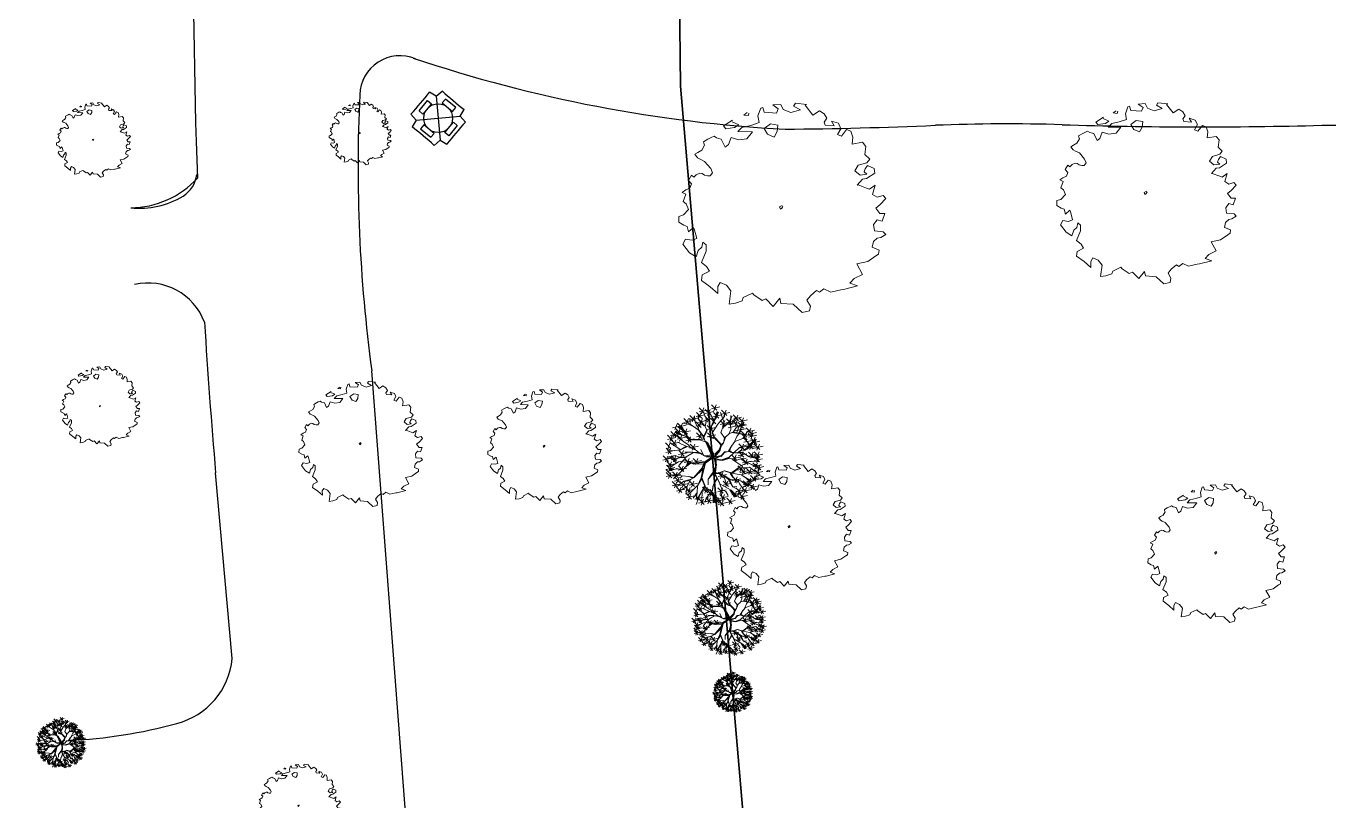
# Model space of a CAD drawing. Extents: x 2080 to 102394, y 2071 to 93424.
# Drawn here: x 83819 to 85310, y 77948 to 78835 of the extents above; entities that cross this region are included whole.
import ezdxf

# ---------------------------------------------------------------- set-up
doc = ezdxf.new("R2010")
doc.units = 0
doc.header["$LTSCALE"] = 20
doc.header["$MEASUREMENT"] = 0
for name, color, linetype, lineweight in [('division', 13, 'Continuous', 18), ('Mango tree', 96, 'Continuous', 5), ('NEEM TREE', 84, 'Continuous', 5), ('sappotta', 114, 'Continuous', 5), ('tree', 60, 'Continuous', 0)]:
    doc.layers.add(name, color=color, linetype=linetype, lineweight=lineweight)
doc.layers.add('ELEC', color=11, linetype='Continuous')
doc.layers.add('road', color=2, linetype='Continuous')

# ---------------------------------------------------------------- blocks, each defined once
blk = doc.blocks.new('NEEM')
at = {"layer": 'sappotta', "linetype": 'Continuous'}
for p, q in [((0.003, 1.132), (-0.083, 1.127)), ((-0.083, 1.127), (-0.023, 1.083)), ((0.03, 1.077), (0.003, 1.132)), ((0.162, 1.144), (0.142, 1.112)), ((0.283, 1.13), (0.162, 1.144)), ((0.267, 1.123), (0.283, 1.13)), ((-0.359, 1.043), (-0.396, 1.016)), ((-0.396, 1.016), (-0.345, 1.011)), ((-0.345, 1.011), (-0.34, 1.039)), ((-0.213, 1.092), (-0.242, 1.007)), ((-0.242, 1.007), (-0.23, 0.935)), ((-0.191, 1.099), (-0.213, 1.092)), ((-0.177, 1.048), (-0.191, 1.099)), ((-0.043, 1.039), (-0.177, 1.048)), ((-0.023, 1.083), (-0.043, 1.039)), ((0.114, 1.043), (0.03, 1.077)), ((0.216, 1.072), (0.114, 1.043)), ((0.142, 1.112), (0.216, 1.072)), ((0.351, 1.016), (0.267, 1.123)), ((0.421, 1.063), (0.351, 1.016)), ((0.473, 1.03), (0.421, 1.063)), ((0.501, 0.982), (0.473, 1.03)), ((-0.517, 0.963), (-0.614, 0.901)), ((-0.614, 0.901), (-0.589, 0.87)), ((-0.589, 0.87), (-0.494, 0.884)), ((-0.521, 0.945), (-0.521, 0.945)), ((-0.449, 0.913), (-0.521, 0.945)), ((-0.494, 0.884), (-0.449, 0.913)), ((-0.415, 0.884), (-0.459, 0.839)), ((-0.32, 0.906), (-0.415, 0.884)), ((-0.23, 0.935), (-0.32, 0.906)), ((-0.108, 0.922), (-0.177, 0.872)), ((-0.177, 0.872), (-0.139, 0.809)), ((-0.027, 0.908), (-0.108, 0.922)), ((-0.034, 0.839), (-0.027, 0.908)), ((0.472, 0.942), (0.501, 0.982)), ((0.483, 0.908), (0.472, 0.942)), ((0.581, 0.9), (0.483, 0.908)), ((0.551, 0.95), (0.581, 0.9)), ((0.627, 0.928), (0.551, 0.95)), ((0.616, 0.806), (0.654, 0.87)), ((0.654, 0.87), (0.627, 0.928)), ((0.715, 0.86), (0.66, 0.788)), ((0.762, 0.844), (0.715, 0.86)), ((-0.783, 0.757), (-0.83, 0.729)), ((-0.83, 0.729), (-0.826, 0.714)), ((-0.826, 0.714), (-0.818, 0.692)), ((-0.749, 0.774), (-0.783, 0.757)), ((-0.717, 0.789), (-0.749, 0.774)), ((-0.689, 0.772), (-0.717, 0.789)), ((-0.638, 0.758), (-0.689, 0.772)), ((-0.598, 0.672), (-0.638, 0.758)), ((-0.533, 0.776), (-0.562, 0.699)), ((-0.452, 0.75), (-0.533, 0.776)), ((-0.459, 0.839), (-0.303, 0.837)), ((-0.361, 0.762), (-0.452, 0.75)), ((-0.303, 0.837), (-0.361, 0.762)), ((-0.139, 0.809), (-0.067, 0.78)), ((-0.067, 0.78), (-0.034, 0.839)), ((0.66, 0.788), (0.616, 0.806)), ((0.783, 0.779), (0.762, 0.844)), ((0.776, 0.704), (0.783, 0.779)), ((0.888, 0.723), (0.776, 0.704)), ((0.924, 0.679), (0.888, 0.723)), ((-0.892, 0.613), (-0.923, 0.594)), ((-0.923, 0.594), (-0.895, 0.555)), ((-0.85, 0.638), (-0.892, 0.613)), ((-0.818, 0.692), (-0.85, 0.638)), ((-0.562, 0.699), (-0.598, 0.672)), ((0.913, 0.591), (0.924, 0.679)), ((0.964, 0.541), (0.913, 0.591)), ((-0.895, 0.555), (-0.868, 0.54)), ((-0.868, 0.54), (-0.818, 0.517)), ((-0.818, 0.517), (-0.752, 0.44)), ((-0.752, 0.44), (-0.735, 0.394)), ((0.804, 0.415), (0.84, 0.475)), ((0.84, 0.475), (0.934, 0.5)), ((0.917, 0.437), (0.904, 0.404)), ((0.942, 0.471), (0.917, 0.437)), ((0.934, 0.5), (0.964, 0.541)), ((1.014, 0.439), (0.942, 0.471)), ((1.018, 0.389), (1.014, 0.439)), ((-0.96, 0.366), (-0.994, 0.31)), ((-0.994, 0.31), (-0.961, 0.275)), ((-0.935, 0.345), (-0.96, 0.366)), ((-0.908, 0.372), (-0.935, 0.345)), ((-0.87, 0.389), (-0.908, 0.372)), ((-0.846, 0.386), (-0.87, 0.389)), ((-0.821, 0.367), (-0.846, 0.386)), ((-0.788, 0.359), (-0.821, 0.367)), ((-0.757, 0.361), (-0.788, 0.359)), ((-0.735, 0.394), (-0.757, 0.361)), ((0.86, 0.367), (0.804, 0.415)), ((0.829, 0.259), (0.888, 0.326)), ((0.933, 0.378), (0.86, 0.367)), ((0.888, 0.326), (0.93, 0.332)), ((0.904, 0.404), (0.933, 0.378)), ((0.93, 0.332), (1.018, 0.389)), ((-1.023, 0.208), (-1.062, 0.182)), ((-1.062, 0.182), (-1.02, 0.162)), ((-1.02, 0.162), (-1.049, 0.084)), ((-0.978, 0.229), (-1.023, 0.208)), ((-0.961, 0.275), (-0.978, 0.229)), ((0.838, 0.262), (0.829, 0.259)), ((0.931, 0.228), (0.838, 0.262)), ((0.962, 0.217), (0.931, 0.228)), ((1.025, 0.259), (0.962, 0.217)), ((0.996, 0.16), (1.025, 0.259)), ((1.046, 0.129), (0.996, 0.16)), ((1.109, 0.149), (1.046, 0.129)), ((1.137, 0.114), (1.109, 0.149)), ((-1.049, 0.084), (-1.017, 0.059)), ((-1.017, 0.059), (-0.991, -0.002)), ((0.02, 0.041), (-0.009, 0.024)), ((-0.009, 0.024), (0, 0)), ((0, 0), (0.014, 0.011)), ((0.014, 0.011), (0.027, 0.031)), ((1.029, 0.011), (1.074, 0.049)), ((1.074, -0.047), (1.029, 0.011)), ((1.074, 0.049), (1.137, 0.114)), ((-1.097, -0.077), (-1.098, -0.14)), ((-1.098, -0.14), (-1.044, -0.173)), ((-1.048, -0.062), (-1.097, -0.077)), ((-0.991, -0.002), (-1.048, -0.062)), ((1.007, -0.166), (1.046, -0.114)), ((1.046, -0.114), (1.1, -0.129)), ((1.129, -0.047), (1.074, -0.047)), ((1.1, -0.129), (1.129, -0.047)), ((-1.044, -0.173), (-1.007, -0.185)), ((-1.007, -0.185), (-0.992, -0.244)), ((-0.992, -0.244), (-0.937, -0.198)), ((-0.937, -0.198), (-0.93, -0.213)), ((-0.93, -0.213), (-0.902, -0.318)), ((1.016, -0.234), (1.007, -0.166)), ((1.11, -0.243), (1.016, -0.234)), ((1.083, -0.306), (1.137, -0.273)), ((1.137, -0.273), (1.11, -0.243)), ((-1.025, -0.325), (-1.052, -0.378)), ((-1.052, -0.378), (-0.982, -0.471)), ((-0.953, -0.336), (-1.025, -0.325)), ((-0.902, -0.318), (-0.953, -0.336)), ((-0.888, -0.446), (-0.848, -0.411)), ((-0.848, -0.411), (-0.837, -0.355)), ((-0.837, -0.355), (-0.803, -0.383)), ((-0.803, -0.383), (-0.803, -0.452)), ((0.992, -0.411), (1.004, -0.349)), ((1.066, -0.443), (0.992, -0.411)), ((1.004, -0.349), (1.045, -0.311)), ((1.045, -0.311), (1.083, -0.306)), ((-0.982, -0.471), (-0.91, -0.516)), ((-0.91, -0.516), (-0.888, -0.446)), ((-0.803, -0.452), (-0.853, -0.576)), ((0.943, -0.565), (1.032, -0.503)), ((1.032, -0.503), (1.061, -0.484)), ((1.061, -0.484), (1.066, -0.443)), ((-0.853, -0.576), (-0.797, -0.619)), ((-0.766, -0.668), (-0.844, -0.71)), ((-0.797, -0.619), (-0.766, -0.668)), ((0.826, -0.591), (0.943, -0.565)), ((0.887, -0.704), (0.826, -0.591)), ((-0.844, -0.71), (-0.852, -0.77)), ((-0.852, -0.77), (-0.758, -0.838)), ((-0.758, -0.838), (-0.675, -0.912)), ((-0.676, -0.836), (-0.649, -0.791)), ((-0.675, -0.912), (-0.676, -0.836)), ((-0.649, -0.791), (-0.582, -0.82)), ((-0.582, -0.82), (-0.534, -0.881)), ((0.68, -0.867), (0.834, -0.828)), ((0.751, -0.797), (0.797, -0.747)), ((0.834, -0.828), (0.751, -0.797)), ((0.797, -0.747), (0.887, -0.704)), ((-0.534, -0.881), (-0.554, -1.025)), ((-0.413, -0.988), (-0.401, -0.955)), ((-0.401, -0.955), (-0.302, -0.907)), ((-0.302, -0.907), (-0.286, -0.926)), ((-0.286, -0.926), (-0.197, -0.986)), ((-0.197, -0.986), (-0.157, -0.969)), ((-0.157, -0.969), (-0.078, -1.049)), ((-0.078, -1.049), (-0.006, -0.96)), ((-0.006, -0.96), (0.006, -1.017)), ((0.287, -0.982), (0.327, -0.932)), ((0.324, -1.046), (0.287, -0.982)), ((0.327, -0.932), (0.391, -0.879)), ((0.391, -0.879), (0.423, -0.897)), ((0.423, -0.897), (0.47, -0.86)), ((0.47, -0.86), (0.543, -0.896)), ((0.543, -0.896), (0.652, -0.871)), ((0.652, -0.871), (0.68, -0.867)), ((-0.554, -1.025), (-0.486, -1.015)), ((-0.486, -1.015), (-0.413, -0.988)), ((0.006, -1.017), (0.139, -1.026)), ((0.139, -1.026), (0.236, -1.115)), ((0.236, -1.115), (0.314, -1.096)), ((0.314, -1.096), (0.324, -1.046))]:
    blk.add_line(p, q, dxfattribs=at)
blk = doc.blocks.new('TREE')
at = {"layer": 'tree', "linetype": 'ByBlock'}
for p, q in [((-0.437, 0.456), (-0.423, 0.564)), ((-0.361, 0.564), (-0.266, 0.488)), ((-0.329, 0.492), (-0.314, 0.599)), ((-0.306, 0.575), (-0.22, 0.6)), ((-0.29, 0.511), (-0.303, 0.57)), ((-0.273, 0.545), (-0.259, 0.653)), ((-0.224, 0.58), (-0.128, 0.503)), ((-0.224, 0.537), (-0.138, 0.562)), ((-0.207, 0.433), (-0.217, 0.605)), ((-0.205, 0.66), (-0.11, 0.584)), ((-0.205, 0.617), (-0.119, 0.642)), ((-0.191, 0.507), (-0.177, 0.615)), ((-0.172, 0.588), (-0.158, 0.695)), ((-0.135, 0.66), (-0.04, 0.584)), ((-0.135, 0.617), (-0.049, 0.642)), ((-0.117, 0.556), (-0.022, 0.479)), ((-0.103, 0.588), (-0.088, 0.695)), ((-0.089, 0.461), (-0.087, 0.635)), ((-0.085, 0.483), (-0.071, 0.591)), ((-0.063, 0.631), (0.032, 0.555)), ((-0.063, 0.588), (0.023, 0.613)), ((-0.055, 0.643), (-0.052, 0.59)), ((-0.052, 0.59), (-0.011, 0.48)), ((-0.047, 0.644), (-0.047, 0.611)), ((-0.042, 0.6), (-0.035, 0.643)), ((-0.005, 0.464), (-0.042, 0.6)), ((-0.033, 0.707), (0.062, 0.63)), ((-0.033, 0.664), (0.053, 0.689)), ((-0.03, 0.559), (-0.016, 0.666)), ((-0.002, 0.558), (0.093, 0.481)), ((0.001, 0.473), (0.029, 0.592)), ((0.039, 0.586), (0.006, 0.477)), ((0.017, 0.613), (0.103, 0.638)), ((0.018, 0.656), (0.113, 0.579)), ((0.029, 0.592), (0.023, 0.645)), ((0.03, 0.485), (0.044, 0.593)), ((0.035, 0.641), (0.033, 0.588)), ((0.044, 0.637), (0.039, 0.586)), ((0.05, 0.583), (0.064, 0.691)), ((0.15, 0.552), (0.105, 0.639)), ((0.123, 0.629), (0.219, 0.552)), ((0.123, 0.586), (0.209, 0.611)), ((0.177, 0.413), (0.15, 0.552)), ((0.156, 0.556), (0.17, 0.664)), ((0.163, 0.545), (0.224, 0.6)), ((0.205, 0.587), (0.301, 0.511)), ((0.205, 0.544), (0.291, 0.569)), ((0.226, 0.503), (0.287, 0.569)), ((0.238, 0.515), (0.252, 0.622)), ((0.33, 0.47), (0.344, 0.578)), ((0.373, 0.553), (0.468, 0.477)), ((0.405, 0.481), (0.42, 0.589)), ((-0.591, 0.277), (-0.577, 0.385)), ((-0.561, 0.308), (-0.547, 0.415)), ((-0.543, 0.367), (-0.457, 0.391)), ((-0.542, 0.409), (-0.447, 0.333)), ((-0.48, 0.328), (-0.524, 0.371)), ((-0.475, 0.329), (-0.514, 0.378)), ((-0.51, 0.337), (-0.496, 0.444)), ((-0.501, 0.398), (-0.415, 0.423)), ((-0.5, 0.441), (-0.405, 0.364)), ((-0.452, 0.377), (-0.492, 0.415)), ((-0.47, 0.529), (-0.375, 0.452)), ((-0.47, 0.486), (-0.384, 0.511)), ((-0.468, 0.369), (-0.453, 0.476)), ((-0.354, 0.341), (-0.452, 0.377)), ((-0.314, 0.437), (-0.412, 0.488)), ((-0.314, 0.437), (-0.398, 0.504)), ((-0.398, 0.399), (-0.312, 0.424)), ((-0.397, 0.442), (-0.302, 0.366)), ((-0.388, 0.355), (-0.374, 0.462)), ((-0.295, 0.373), (-0.384, 0.406)), ((-0.365, 0.37), (-0.351, 0.477)), ((-0.362, 0.522), (-0.276, 0.546)), ((-0.295, 0.371), (-0.314, 0.437)), ((-0.252, 0.302), (-0.298, 0.373)), ((-0.233, 0.303), (-0.295, 0.371)), ((-0.206, 0.427), (-0.29, 0.511)), ((-0.274, 0.404), (-0.179, 0.328)), ((-0.274, 0.361), (-0.188, 0.386)), ((-0.241, 0.332), (-0.227, 0.439)), ((-0.12, 0.397), (-0.213, 0.432)), ((-0.108, 0.377), (-0.206, 0.427)), ((-0.14, 0.483), (-0.144, 0.522)), ((-0.112, 0.385), (-0.14, 0.483)), ((-0.118, 0.513), (-0.032, 0.538)), ((-0.075, 0.245), (-0.108, 0.377)), ((-0.095, 0.334), (-0.081, 0.379)), ((-0.081, 0.379), (-0.089, 0.461)), ((-0.073, 0.265), (-0.058, 0.372)), ((-0.059, 0.448), (0.036, 0.372)), ((-0.059, 0.406), (0.027, 0.43)), ((-0.026, 0.376), (-0.012, 0.483)), ((-0.009, 0.399), (-0.005, 0.464)), ((0.069, 0.306), (-0.009, 0.399)), ((-0.003, 0.515), (0.083, 0.54)), ((0, 0.398), (0.001, 0.473)), ((0.07, 0.32), (0, 0.398)), ((0.108, 0.29), (0.122, 0.398)), ((0.141, 0.293), (0.169, 0.409)), ((0.143, 0.282), (0.177, 0.413)), ((0.169, 0.409), (0.163, 0.545)), ((0.181, 0.406), (0.226, 0.503)), ((0.188, 0.422), (0.274, 0.447)), ((0.189, 0.465), (0.284, 0.388)), ((0.221, 0.392), (0.235, 0.5)), ((0.246, 0.432), (0.332, 0.456)), ((0.247, 0.474), (0.342, 0.398)), ((0.265, 0.373), (0.282, 0.487)), ((0.267, 0.359), (0.357, 0.405)), ((0.274, 0.368), (0.285, 0.482)), ((0.279, 0.402), (0.293, 0.509)), ((0.282, 0.487), (0.332, 0.535)), ((0.297, 0.5), (0.383, 0.525)), ((0.298, 0.543), (0.393, 0.466)), ((0.331, 0.373), (0.417, 0.398)), ((0.332, 0.416), (0.427, 0.34)), ((0.357, 0.405), (0.397, 0.482)), ((0.364, 0.344), (0.378, 0.451)), ((0.373, 0.511), (0.459, 0.535)), ((0.387, 0.266), (0.402, 0.373)), ((0.409, 0.429), (0.495, 0.453)), ((0.41, 0.471), (0.505, 0.395)), ((0.411, 0.316), (0.458, 0.439)), ((0.442, 0.399), (0.456, 0.507)), ((0.477, 0.283), (0.491, 0.39)), ((0.514, 0.402), (0.6, 0.427)), ((0.515, 0.445), (0.61, 0.369)), ((0.547, 0.373), (0.561, 0.48)), ((-0.674, 0.161), (-0.588, 0.186)), ((-0.673, 0.204), (-0.578, 0.127)), ((-0.641, 0.132), (-0.626, 0.239)), ((-0.624, 0.307), (-0.538, 0.332)), ((-0.623, 0.35), (-0.528, 0.273)), ((-0.601, 0.221), (-0.506, 0.145)), ((-0.601, 0.179), (-0.515, 0.203)), ((-0.509, 0.25), (-0.584, 0.249)), ((-0.568, 0.149), (-0.554, 0.256)), ((-0.565, 0.242), (-0.479, 0.267)), ((-0.564, 0.285), (-0.469, 0.209)), ((-0.478, 0.18), (-0.563, 0.306)), ((-0.532, 0.213), (-0.518, 0.32)), ((-0.449, 0.308), (-0.531, 0.364)), ((-0.476, 0.233), (-0.509, 0.25)), ((-0.395, 0.219), (-0.476, 0.233)), ((-0.39, 0.223), (-0.449, 0.308)), ((-0.447, 0.273), (-0.351, 0.196)), ((-0.447, 0.23), (-0.361, 0.255)), ((-0.407, 0.225), (-0.445, 0.305)), ((-0.414, 0.2), (-0.4, 0.308)), ((-0.235, 0.3), (-0.39, 0.307)), ((-0.299, 0.218), (-0.39, 0.223)), ((-0.284, 0.274), (-0.354, 0.341)), ((-0.26, 0.197), (-0.339, 0.217)), ((-0.312, 0.273), (-0.217, 0.196)), ((-0.312, 0.23), (-0.227, 0.255)), ((-0.262, 0.214), (-0.299, 0.218)), ((-0.26, 0.236), (-0.284, 0.274)), ((-0.28, 0.2), (-0.265, 0.308)), ((-0.248, 0.16), (-0.262, 0.214)), ((-0.243, 0.166), (-0.26, 0.236)), ((-0.122, 0.26), (-0.233, 0.303)), ((-0.203, 0.106), (-0.189, 0.213)), ((-0.123, 0.268), (-0.192, 0.36)), ((-0.08, 0.211), (-0.122, 0.263)), ((-0.075, 0.181), (-0.122, 0.26)), ((-0.106, 0.295), (-0.02, 0.319)), ((-0.105, 0.337), (-0.01, 0.261)), ((-0.083, 0.292), (-0.09, 0.349)), ((-0.077, 0.189), (-0.075, 0.245)), ((-0.062, 0.105), (-0.077, 0.189)), ((-0.055, 0.145), (-0.076, 0.201)), ((-0.061, 0.128), (-0.023, 0.204)), ((0.002, 0.037), (0.098, 0.216)), ((0.044, 0.025), (0.111, 0.187)), ((0.092, 0.251), (0.069, 0.306)), ((0.106, 0.27), (0.07, 0.32)), ((0.075, 0.363), (0.171, 0.286)), ((0.075, 0.32), (0.161, 0.345)), ((0.097, 0.224), (0.092, 0.251)), ((0.098, 0.216), (0.099, 0.176)), ((0.106, 0.267), (0.141, 0.293)), ((0.106, 0.239), (0.143, 0.282)), ((0.111, 0.187), (0.106, 0.239)), ((0.146, 0.28), (0.235, 0.3)), ((0.233, 0.311), (0.147, 0.288)), ((0.171, 0.245), (0.266, 0.168)), ((0.219, 0.164), (0.188, 0.228)), ((0.188, 0.228), (0.219, 0.13)), ((0.203, 0.172), (0.217, 0.28)), ((0.219, 0.161), (0.256, 0.226)), ((0.23, 0.163), (0.264, 0.224)), ((0.235, 0.3), (0.267, 0.359)), ((0.249, 0.312), (0.344, 0.236)), ((0.249, 0.269), (0.335, 0.294)), ((0.258, 0.229), (0.331, 0.294)), ((0.264, 0.224), (0.401, 0.242)), ((0.282, 0.24), (0.296, 0.347)), ((0.331, 0.294), (0.411, 0.316)), ((0.343, 0.291), (0.426, 0.31)), ((0.401, 0.242), (0.545, 0.235)), ((0.412, 0.313), (0.536, 0.357)), ((0.418, 0.213), (0.513, 0.137)), ((0.418, 0.17), (0.504, 0.195)), ((0.424, 0.159), (0.482, 0.194)), ((0.426, 0.31), (0.537, 0.349)), ((0.542, 0.338), (0.432, 0.308)), ((0.444, 0.355), (0.539, 0.278)), ((0.444, 0.312), (0.53, 0.337)), ((0.451, 0.141), (0.465, 0.248)), ((0.482, 0.194), (0.552, 0.312)), ((0.525, 0.083), (0.539, 0.191)), ((0.543, 0.287), (0.638, 0.21)), ((0.543, 0.244), (0.629, 0.269)), ((0.545, 0.235), (0.583, 0.261)), ((0.576, 0.214), (0.59, 0.322)), ((-0.696, 0.067), (-0.61, 0.091)), ((-0.695, 0.109), (-0.6, 0.033)), ((-0.663, 0.037), (-0.649, 0.145)), ((-0.551, 0.034), (-0.643, -0.019)), ((-0.554, 0.036), (-0.634, 0.064)), ((-0.52, 0.114), (-0.622, 0.141)), ((-0.617, 0.009), (-0.522, -0.068)), ((-0.603, 0.078), (-0.517, 0.103)), ((-0.602, 0.121), (-0.507, 0.045)), ((-0.585, -0.064), (-0.571, 0.044)), ((-0.57, 0.049), (-0.556, 0.156)), ((-0.443, 0.057), (-0.551, 0.034)), ((-0.459, 0.055), (-0.523, 0.114)), ((-0.444, 0.06), (-0.52, 0.114)), ((-0.518, 0.024), (-0.423, -0.053)), ((-0.518, -0.019), (-0.433, 0.006)), ((-0.481, 0.182), (-0.517, 0.182)), ((-0.486, -0.048), (-0.471, 0.059)), ((-0.422, 0.097), (-0.478, 0.18)), ((-0.4, 0.037), (-0.443, 0.057)), ((-0.41, 0.046), (-0.425, 0.1)), ((-0.393, 0.041), (-0.422, 0.097)), ((-0.207, 0.033), (-0.4, 0.037)), ((-0.228, 0.012), (-0.389, 0.033)), ((-0.21, 0.018), (-0.329, -0.041)), ((-0.132, 0.037), (-0.324, -0.049)), ((-0.214, 0.023), (-0.282, 0.029)), ((-0.156, 0.05), (-0.248, 0.16)), ((-0.128, 0.063), (-0.243, 0.166)), ((-0.236, 0.178), (-0.14, 0.101)), ((-0.236, 0.135), (-0.15, 0.16)), ((-0.141, 0.058), (-0.223, 0.145)), ((-0.201, 0.034), (-0.21, 0.018)), ((-0.127, 0.055), (-0.201, 0.034)), ((-0.126, 0.049), (-0.197, 0.023)), ((0, 0), (-0.132, 0.037)), ((0, 0), (-0.126, 0.049)), ((-0.038, 0.025), (-0.118, 0.056)), ((-0.042, 0.069), (-0.062, 0.105)), ((-0.056, 0.1), (-0.061, 0.128)), ((-0.013, 0.029), (-0.058, 0.078)), ((0.006, 0.047), (-0.056, 0.1)), ((-0.003, 0.034), (-0.042, 0.069)), ((-0.005, 0.03), (-0.038, 0.025)), ((0, 0.003), (-0.026, -0.046)), ((-0.019, 0.017), (-0.002, 0.014)), ((0, 0.003), (-0.014, -0.047)), ((0.04, 0.032), (-0.005, 0.03)), ((-0.002, 0.014), (0.04, 0.032)), ((0, 0), (0.044, 0.025)), ((0, 0), (0.091, -0.073)), ((0, 0), (0.139, -0.009)), ((0.016, 0.04), (0.088, 0.177)), ((0.043, 0.047), (0.016, 0.04)), ((0.088, 0.177), (0.038, 0.06)), ((0.099, 0.176), (0.043, 0.047)), ((0.046, 0.011), (0.134, 0.001)), ((0.134, 0.001), (0.198, 0.023)), ((0.139, -0.009), (0.204, 0.018)), ((0.198, 0.023), (0.21, 0.064)), ((0.204, 0.018), (0.217, 0.054)), ((0.208, 0.013), (0.249, 0.015)), ((0.21, 0.064), (0.221, 0.147)), ((0.214, 0.023), (0.246, 0.017)), ((0.217, 0.054), (0.23, 0.163)), ((0.246, 0.017), (0.311, 0.048)), ((0.249, 0.015), (0.323, 0.041)), ((0.311, 0.048), (0.336, 0.133)), ((0.317, 0.046), (0.389, 0.033)), ((0.336, 0.133), (0.424, 0.159)), ((0.389, 0.033), (0.456, 0.05)), ((0.394, 0.036), (0.45, 0.001)), ((0.403, 0.15), (0.428, 0.151)), ((0.424, 0.159), (0.503, 0.136)), ((0.428, 0.151), (0.498, 0.132)), ((0.539, -0.18), (0.432, 0.012)), ((0.45, 0.001), (0.533, 0.007)), ((0.453, 0.094), (0.548, 0.017)), ((0.456, 0.05), (0.507, 0.095)), ((0.466, 0.002), (0.561, -0.075)), ((0.492, 0.113), (0.578, 0.138)), ((0.493, 0.156), (0.588, 0.079)), ((0.496, 0.109), (0.591, 0.032)), ((0.503, 0.136), (0.618, 0.152)), ((0.507, 0.097), (0.612, 0.171)), ((0.507, 0.095), (0.572, 0.089)), ((0.525, 0.036), (0.611, 0.061)), ((0.533, 0.007), (0.64, -0.062)), ((0.536, 0.007), (0.638, -0.031)), ((0.558, 0.007), (0.572, 0.114)), ((0.572, 0.089), (0.628, 0.107)), ((0.582, -0.077), (0.597, 0.031)), ((0.591, 0.075), (0.677, 0.099)), ((0.592, 0.117), (0.687, 0.041)), ((0.61, -0.014), (0.696, 0.011)), ((0.611, 0.029), (0.706, -0.047)), ((0.624, 0.045), (0.638, 0.152)), ((0.643, -0.043), (0.657, 0.064)), ((-0.682, -0.055), (-0.587, -0.131)), ((-0.682, -0.098), (-0.597, -0.073)), ((-0.65, -0.127), (-0.635, -0.02)), ((-0.454, -0.073), (-0.64, -0.051)), ((-0.529, -0.128), (-0.626, -0.133)), ((-0.621, -0.164), (-0.525, -0.241)), ((-0.621, -0.207), (-0.535, -0.182)), ((-0.618, -0.034), (-0.532, -0.009)), ((-0.526, -0.13), (-0.611, -0.175)), ((-0.455, -0.168), (-0.611, -0.187)), ((-0.588, -0.237), (-0.574, -0.129)), ((-0.468, -0.173), (-0.583, -0.255)), ((-0.477, -0.172), (-0.553, -0.188)), ((-0.454, -0.076), (-0.529, -0.128)), ((-0.407, -0.172), (-0.477, -0.172)), ((-0.469, -0.176), (-0.374, -0.253)), ((-0.387, -0.146), (-0.455, -0.168)), ((-0.334, -0.044), (-0.454, -0.076)), ((-0.342, -0.062), (-0.452, -0.073)), ((-0.437, -0.248), (-0.422, -0.141)), ((-0.417, -0.165), (-0.398, -0.159)), ((-0.407, -0.172), (-0.4, -0.227)), ((-0.324, -0.049), (-0.4, -0.184)), ((-0.329, -0.041), (-0.387, -0.146)), ((-0.285, -0.131), (-0.347, -0.181)), ((-0.171, -0.129), (-0.285, -0.131)), ((-0.172, -0.14), (-0.282, -0.134)), ((-0.161, -0.155), (-0.227, -0.298)), ((-0.163, -0.13), (-0.188, -0.191)), ((-0.078, -0.099), (-0.163, -0.13)), ((-0.133, -0.136), (-0.161, -0.155)), ((-0.16, -0.164), (-0.132, -0.198)), ((-0.069, -0.103), (-0.158, -0.138)), ((-0.149, -0.159), (-0.079, -0.113)), ((-0.149, -0.159), (-0.133, -0.192)), ((-0.026, -0.046), (-0.078, -0.099)), ((-0.014, -0.047), (-0.069, -0.103)), ((0.004, -0.038), (-0.063, -0.105)), ((0.079, -0.072), (-0.003, -0.031)), ((-0.003, -0.05), (0.044, -0.129)), ((0, -0.016), (0.079, -0.072)), ((0.007, -0.04), (0.046, -0.126)), ((0.022, -0.012), (0.134, -0.013)), ((0.129, -0.165), (0.041, -0.112)), ((0.044, -0.129), (0.133, -0.189)), ((0.046, -0.126), (0.13, -0.176)), ((0.078, -0.078), (0.151, -0.08)), ((0.091, -0.073), (0.155, -0.074)), ((0.13, -0.176), (0.158, -0.274)), ((0.132, -0.17), (0.336, -0.203)), ((0.151, -0.08), (0.196, -0.117)), ((0.155, -0.074), (0.169, -0.091)), ((0.169, -0.091), (0.199, -0.117)), ((0.172, -0.286), (0.187, -0.178)), ((0.199, -0.117), (0.211, -0.159)), ((0.2, -0.122), (0.28, -0.1)), ((0.291, -0.098), (0.201, -0.111)), ((0.211, -0.159), (0.258, -0.235)), ((0.216, -0.119), (0.216, -0.153)), ((0.216, -0.153), (0.259, -0.224)), ((0.28, -0.1), (0.361, -0.1)), ((0.355, -0.099), (0.432, -0.075)), ((0.355, -0.27), (0.37, -0.163)), ((0.361, -0.1), (0.461, -0.159)), ((0.432, -0.075), (0.535, -0.071)), ((0.451, -0.001), (0.547, -0.192)), ((0.461, -0.159), (0.582, -0.147)), ((0.461, -0.275), (0.475, -0.167)), ((0.466, -0.041), (0.552, -0.016)), ((0.488, -0.218), (0.503, -0.11)), ((0.498, -0.069), (0.584, -0.044)), ((0.499, -0.026), (0.594, -0.103)), ((0.514, -0.191), (0.529, -0.084)), ((0.55, -0.004), (0.645, -0.081)), ((0.55, -0.047), (0.636, -0.022)), ((0.554, -0.182), (0.649, -0.259)), ((0.634, -0.043), (0.557, -0.003)), ((0.562, -0.138), (0.658, -0.214)), ((0.562, -0.181), (0.648, -0.156)), ((0.582, -0.147), (0.612, -0.162)), ((0.595, -0.21), (0.609, -0.103)), ((-0.669, -0.223), (-0.583, -0.198)), ((-0.632, -0.239), (-0.536, -0.316)), ((-0.632, -0.282), (-0.546, -0.257)), ((-0.607, -0.197), (-0.556, -0.183)), ((-0.553, -0.188), (-0.605, -0.205)), ((-0.599, -0.312), (-0.585, -0.204)), ((-0.506, -0.281), (-0.565, -0.299)), ((-0.558, -0.304), (-0.462, -0.38)), ((-0.558, -0.347), (-0.472, -0.322)), ((-0.525, -0.376), (-0.511, -0.269)), ((-0.478, -0.282), (-0.508, -0.303)), ((-0.37, -0.277), (-0.506, -0.281)), ((-0.417, -0.327), (-0.504, -0.395)), ((-0.423, -0.345), (-0.497, -0.402)), ((-0.484, -0.411), (-0.423, -0.345)), ((-0.409, -0.34), (-0.482, -0.422)), ((-0.469, -0.219), (-0.384, -0.194)), ((-0.461, -0.26), (-0.365, -0.337)), ((-0.461, -0.303), (-0.375, -0.278)), ((-0.455, -0.464), (-0.441, -0.357)), ((-0.428, -0.333), (-0.414, -0.225)), ((-0.404, -0.341), (-0.422, -0.465)), ((-0.395, -0.276), (-0.417, -0.327)), ((-0.39, -0.275), (-0.409, -0.34)), ((-0.4, -0.184), (-0.39, -0.275)), ((-0.4, -0.227), (-0.395, -0.276)), ((-0.37, -0.277), (-0.303, -0.243)), ((-0.325, -0.247), (-0.37, -0.277)), ((-0.342, -0.35), (-0.247, -0.426)), ((-0.206, -0.219), (-0.325, -0.247)), ((-0.309, -0.422), (-0.295, -0.315)), ((-0.303, -0.243), (-0.21, -0.231)), ((-0.239, -0.305), (-0.279, -0.382)), ((-0.188, -0.191), (-0.235, -0.311)), ((-0.235, -0.311), (-0.207, -0.482)), ((-0.222, -0.35), (-0.127, -0.426)), ((-0.19, -0.422), (-0.175, -0.315)), ((-0.114, -0.27), (-0.177, -0.373)), ((-0.172, -0.262), (-0.086, -0.237)), ((-0.171, -0.219), (-0.076, -0.295)), ((-0.112, -0.359), (-0.155, -0.473)), ((-0.139, -0.291), (-0.125, -0.184)), ((-0.133, -0.192), (-0.055, -0.238)), ((-0.132, -0.198), (-0.107, -0.275)), ((-0.127, -0.208), (-0.055, -0.238)), ((-0.117, -0.218), (-0.106, -0.28)), ((-0.107, -0.275), (-0.112, -0.359)), ((-0.11, -0.295), (-0.106, -0.381)), ((-0.102, -0.288), (-0.096, -0.39)), ((-0.019, -0.332), (-0.084, -0.48)), ((-0.055, -0.238), (-0.018, -0.338)), ((-0.011, -0.334), (-0.049, -0.242)), ((-0.049, -0.39), (-0.027, -0.322)), ((-0.018, -0.338), (0.05, -0.461)), ((-0.008, -0.336), (0.113, -0.369)), ((-0.008, -0.35), (0.116, -0.374)), ((0.103, -0.45), (0.117, -0.343)), ((0.118, -0.365), (0.26, -0.428)), ((0.14, -0.213), (0.235, -0.29)), ((0.14, -0.256), (0.226, -0.231)), ((0.145, -0.229), (0.153, -0.393)), ((0.158, -0.274), (0.224, -0.316)), ((0.224, -0.316), (0.223, -0.378)), ((0.224, -0.442), (0.238, -0.335)), ((0.226, -0.313), (0.278, -0.369)), ((0.235, -0.259), (0.331, -0.336)), ((0.235, -0.302), (0.321, -0.277)), ((0.258, -0.235), (0.307, -0.28)), ((0.259, -0.224), (0.326, -0.243)), ((0.268, -0.332), (0.282, -0.224)), ((0.309, -0.274), (0.269, -0.233)), ((0.269, -0.233), (0.328, -0.252)), ((0.307, -0.28), (0.318, -0.39)), ((0.322, -0.241), (0.408, -0.216)), ((0.323, -0.198), (0.418, -0.275)), ((0.326, -0.243), (0.348, -0.287)), ((0.336, -0.203), (0.433, -0.262)), ((0.348, -0.287), (0.422, -0.314)), ((0.35, -0.281), (0.568, -0.298)), ((0.35, -0.446), (0.364, -0.339)), ((0.392, -0.3), (0.558, -0.305)), ((0.405, -0.334), (0.491, -0.309)), ((0.406, -0.291), (0.501, -0.368)), ((0.422, -0.314), (0.489, -0.409)), ((0.429, -0.202), (0.524, -0.279)), ((0.438, -0.363), (0.453, -0.256)), ((0.488, -0.336), (0.574, -0.311)), ((0.489, -0.293), (0.584, -0.369)), ((0.492, -0.444), (0.506, -0.337)), ((0.5, -0.309), (0.586, -0.284)), ((0.521, -0.365), (0.535, -0.258)), ((0.528, -0.209), (0.623, -0.285)), ((0.528, -0.252), (0.613, -0.227)), ((0.547, -0.192), (0.592, -0.243)), ((0.554, -0.225), (0.639, -0.2)), ((-0.488, -0.392), (-0.392, -0.468)), ((-0.488, -0.435), (-0.402, -0.41)), ((-0.475, -0.506), (-0.389, -0.482)), ((-0.474, -0.464), (-0.379, -0.54)), ((-0.442, -0.536), (-0.428, -0.429)), ((-0.399, -0.472), (-0.313, -0.447)), ((-0.398, -0.429), (-0.303, -0.505)), ((-0.343, -0.421), (-0.396, -0.488)), ((-0.379, -0.541), (-0.284, -0.618)), ((-0.366, -0.501), (-0.351, -0.394)), ((-0.347, -0.614), (-0.333, -0.506)), ((-0.279, -0.382), (-0.343, -0.421)), ((-0.342, -0.393), (-0.256, -0.368)), ((-0.268, -0.436), (-0.288, -0.496)), ((-0.276, -0.387), (-0.268, -0.436)), ((-0.255, -0.573), (-0.169, -0.548)), ((-0.254, -0.53), (-0.159, -0.607)), ((-0.213, -0.463), (-0.252, -0.579)), ((-0.209, -0.482), (-0.24, -0.585)), ((-0.207, -0.482), (-0.235, -0.596)), ((-0.222, -0.392), (-0.137, -0.368)), ((-0.222, -0.602), (-0.208, -0.495)), ((-0.184, -0.546), (-0.089, -0.622)), ((-0.155, -0.473), (-0.142, -0.549)), ((-0.106, -0.381), (-0.152, -0.472)), ((-0.152, -0.475), (-0.115, -0.511)), ((-0.152, -0.618), (-0.138, -0.511)), ((-0.096, -0.39), (-0.033, -0.466)), ((-0.092, -0.455), (-0.006, -0.43)), ((-0.063, -0.521), (-0.092, -0.63)), ((-0.091, -0.412), (0.004, -0.489)), ((-0.034, -0.463), (-0.063, -0.521)), ((-0.059, -0.485), (-0.045, -0.377)), ((-0.033, -0.466), (-0.018, -0.508)), ((-0.018, -0.508), (-0.018, -0.637)), ((-0.017, -0.547), (0.01, -0.641)), ((-0.013, -0.64), (0.001, -0.532)), ((0.043, -0.645), (0.057, -0.538)), ((0.05, -0.461), (0.132, -0.517)), ((0.051, -0.469), (0.065, -0.634)), ((0.074, -0.635), (0.052, -0.477)), ((0.068, -0.426), (0.164, -0.502)), ((0.068, -0.469), (0.154, -0.444)), ((0.07, -0.421), (0.156, -0.396)), ((0.071, -0.378), (0.166, -0.455)), ((0.101, -0.498), (0.115, -0.391)), ((0.113, -0.369), (0.15, -0.424)), ((0.12, -0.496), (0.216, -0.573)), ((0.12, -0.539), (0.206, -0.514)), ((0.132, -0.517), (0.198, -0.609)), ((0.15, -0.424), (0.207, -0.482)), ((0.153, -0.568), (0.167, -0.461)), ((0.191, -0.413), (0.277, -0.388)), ((0.192, -0.37), (0.287, -0.447)), ((0.207, -0.482), (0.209, -0.59)), ((0.223, -0.378), (0.261, -0.503)), ((0.239, -0.56), (0.325, -0.535)), ((0.24, -0.517), (0.335, -0.593)), ((0.247, -0.45), (0.265, -0.545)), ((0.26, -0.428), (0.35, -0.533)), ((0.261, -0.503), (0.292, -0.568)), ((0.266, -0.53), (0.284, -0.575)), ((0.272, -0.589), (0.286, -0.482)), ((0.277, -0.631), (0.291, -0.524)), ((0.317, -0.417), (0.403, -0.392)), ((0.318, -0.374), (0.413, -0.451)), ((0.318, -0.39), (0.376, -0.506)), ((0.319, -0.476), (0.415, -0.553)), ((0.319, -0.519), (0.405, -0.494)), ((0.401, -0.488), (0.324, -0.398)), ((0.352, -0.548), (0.366, -0.441)), ((0.391, -0.495), (0.362, -0.453)), ((0.362, -0.453), (0.382, -0.505)), ((0.371, -0.479), (0.457, -0.454)), ((0.372, -0.436), (0.467, -0.513)), ((0.404, -0.509), (0.418, -0.401)), ((0.459, -0.372), (0.554, -0.449)), ((0.459, -0.415), (0.545, -0.39)), ((-0.38, -0.584), (-0.294, -0.559)), ((-0.219, -0.63), (-0.123, -0.707)), ((-0.219, -0.673), (-0.133, -0.648)), ((-0.186, -0.702), (-0.172, -0.595)), ((-0.185, -0.589), (-0.099, -0.564)), ((-0.142, -0.549), (-0.158, -0.619)), ((-0.128, -0.611), (-0.033, -0.688)), ((-0.128, -0.654), (-0.043, -0.629)), ((-0.096, -0.683), (-0.081, -0.576)), ((-0.046, -0.61), (0.04, -0.585)), ((-0.045, -0.567), (0.05, -0.644)), ((-0.029, -0.656), (0.067, -0.732)), ((-0.029, -0.698), (0.057, -0.674)), ((-0.002, -0.637), (-0.013, -0.583)), ((0.004, -0.728), (0.018, -0.621)), ((0.01, -0.616), (0.096, -0.591)), ((0.011, -0.573), (0.106, -0.649)), ((0.077, -0.644), (0.163, -0.62)), ((0.078, -0.602), (0.173, -0.678)), ((0.11, -0.674), (0.125, -0.567)), ((0.178, -0.59), (0.274, -0.666)), ((0.178, -0.633), (0.264, -0.608)), ((0.211, -0.662), (0.225, -0.555)), ((0.244, -0.559), (0.339, -0.635)), ((0.244, -0.602), (0.33, -0.577))]:
    blk.add_line(p, q, dxfattribs=at)
blk = doc.blocks.new('A$C2E3D03D7')
at = {"layer": 'ELEC', "linetype": 'Continuous', "ltscale": 0.5}
for p, q in [((30.6, 56), (23.4, 61.2)), ((30.6, 56), (37.8, 61.2)), ((30.6, 56), (30.6, 5.2)), ((5.2, 30.6), (0, 37.8)), ((5.2, 30.6), (0, 23.4)), ((5.2, 30.6), (56, 30.6)), ((56, 30.6), (61.2, 37.8)), ((56, 30.6), (61.2, 23.4)), ((30.6, 5.2), (23.4, 0)), ((30.6, 5.2), (37.8, 0))]:
    blk.add_line(p, q, dxfattribs=at)
for points in [[(9.5, 40.9), (20.3, 51.7), (24.4, 47.6), (13.6, 36.8)], [(51.7, 40.9), (40.9, 51.7), (36.8, 47.6), (47.6, 36.8)], [(9.5, 20.3), (20.3, 9.5), (24.4, 13.6), (13.6, 24.4)], [(51.7, 20.3), (40.9, 9.5), (36.8, 13.6), (47.6, 24.4)]]:
    blk.add_lwpolyline(points, close=True, dxfattribs=at)
blk.add_circle((30.6, 30.6), 16.4, dxfattribs=at)
for centre, start, end in [((-373.6, 434.8), 313.2624, 316.7376), ((434.8, 434.8), 223.2624, 226.7376), ((-373.6, -373.6), 43.2624, 46.7376), ((434.8, -373.6), 133.2624, 136.7376)]:
    blk.add_arc(centre, 545.1, start, end, dxfattribs=at)

msp = doc.modelspace()

# ---------------------------------------------------------------- linework, layer by layer
at = {"layer": 'division', "lineweight": 35, "ltscale": 0.25}
for q in [(84552.02, 80276.174), (84776.314, 76344.039)]:
    msp.add_line((84567.485, 78766.38), q, dxfattribs=at)
at = {"layer": 'road', "linetype": 'Continuous', "ltscale": 0.5}
for p, q in [((84346.352, 76704.505), (84214.255, 78440.575)), ((84054.598, 78111.113), (84035.566, 78323.862))]:
    msp.add_line(p, q, dxfattribs=at)
for centre, radius, start, end in [((90809.215, 78912.643), 6799.19, 176.4322491, 182.1202976), ((84246.496, 78755.188), 46.082, 67.502859, 178.323601), ((84771.895, 80312.518), 1597.595, 251.370499, 266.965628), ((85936.468, 78674.194), 1737.987, 177.284427, 187.725053), ((85296.896, 88687.152), 9965.498, 270.0255808, 273.2562607), ((84639.633, 83859.483), 5142.541, 270.531388, 272.447282), ((84941.901, 76609.5), 2113.751, 88.307847, 92.241745), ((85164.459, 83848.187), 5128.36, 268.210574, 271.529528), ((83937.329, 78732.379), 105.193, 270.633008, 317.334917), ((83980.159, 78669.299), 34.004, 302.173526, 353.519372), ((83947.981, 78725.361), 98.626, 264.478263, 300.653419), ((83958.308, 78472.27), 68.798, 20.410572, 103.02339), ((90809.215, 78912.643), 6799.19, 183.5109741, 184.9677955), ((83969.896, 78119.413), 85.107, 284.451871, 354.403319), ((83846.035, 78560.167), 542.918, 272.275509, 285.501392)]:
    msp.add_arc(centre, radius, start, end, dxfattribs=at)

# ---------------------------------------------------------------- block references
at = {"layer": 'ELEC', "linetype": 'Continuous', "ltscale": 0.5, "rotation": 4.838476962189209}
msp.add_blockref('A$C2E3D03D7', (84262.288, 78696.713), dxfattribs=at)
at = {"layer": 'Mango tree', "linetype": 'Continuous'}
for p, xscale, yscale, zscale in [((83894.995, 78704.375), 37.81929111867794, 37.81929111872159, 37.81929111846726), ((84200.337, 78711.96), 31.73459696909413, 31.73459696913778, 31.7345969689145), ((84681.869, 78625.58, 0.305), 105.9811572394101, 105.9811572395411, 105.98115723881), ((85099.107, 78642.504), 91.80798341860645, 91.80798341870832, 91.80798341807895), ((83902.807, 78399.386), 40.36993964217254, 40.3699396422162, 40.36993964194041), ((84200.406, 78355.953), 63.29769675080024, 63.29769675085845, 63.29769675043647), ((84411.004, 78353.132), 58.13593469854095, 58.13593469859916, 58.13593469820109), ((84691.216, 78260.775, 0), 63.50371021400497, 63.50371021406318, 63.50371021364087), ((85179.569, 78230.782, 0), 70.16382065256767, 70.16382065265498, 70.16382065216922), ((84130.17, 77941.917), 42.2923188436107, 42.29231884365436, 42.29231884337109)]:
    msp.add_blockref('NEEM', p, dxfattribs=dict(at, xscale=xscale, yscale=yscale, zscale=zscale))
at = {"layer": 'NEEM TREE', "linetype": 'Continuous', "extrusion": (0.00224, -0.003541, 0.999991)}
for p, xscale, yscale, zscale, rotation in [((84604.946, 78341.79, -87.876), 81.61581989752729, 81.61581989754583, 81.61581989754444, 51.50199717107584), ((84622.915, 78156.264, -87.016), 60.37570685274135, 60.37570685274387, 60.37570685274869, 51.5019971710769), ((84627.217, 78072.119, -86.856), 32.43540435756456, 32.43540435756665, 32.43540435756456, 51.50199717107446), ((83858.421, 78014.037, -88.373), 40.61820014646809, 40.61820014646809, 40.61820014647012, 51.50199717107986)]:
    msp.add_blockref('TREE', p, dxfattribs=dict(at, xscale=xscale, yscale=yscale, zscale=zscale, rotation=rotation))

doc.saveas('drawing.dxf')
